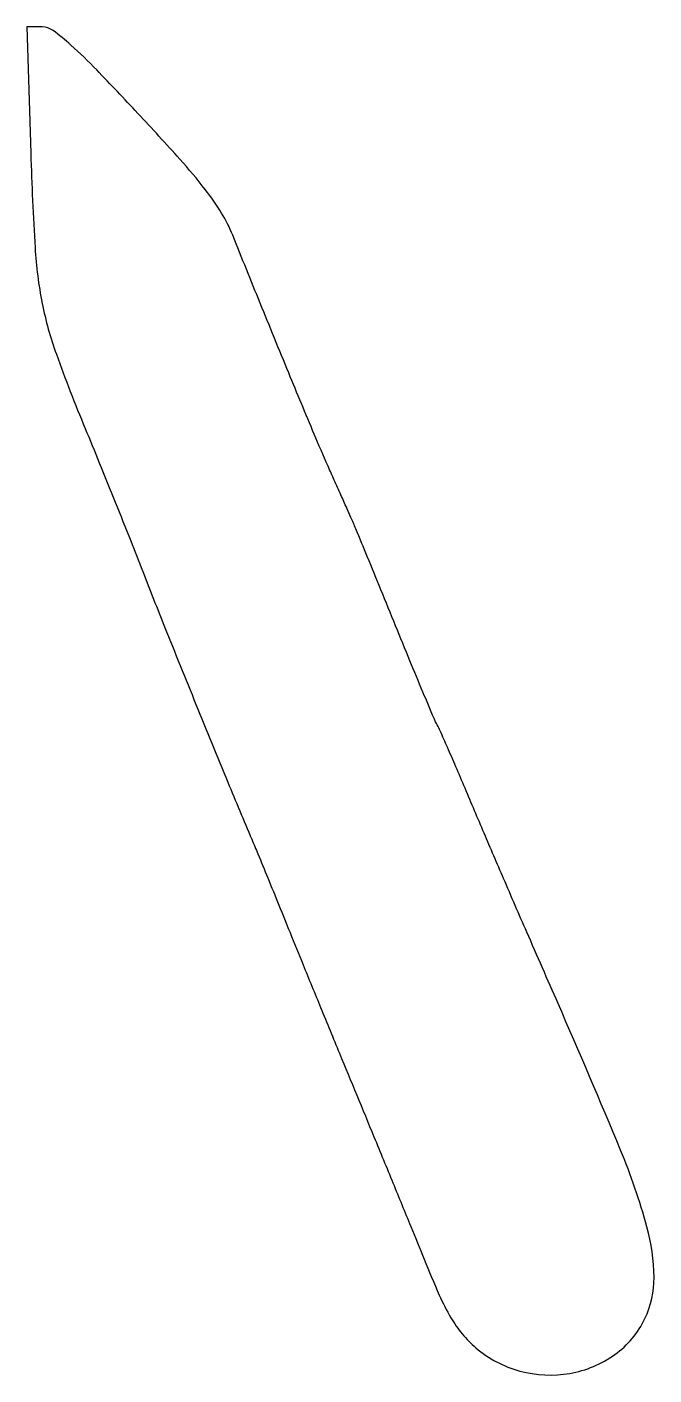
# Model space of a CAD drawing. Extents: x 0 to 104, y 0 to 224.
import ezdxf

# ---------------------------------------------------------------- set-up
doc = ezdxf.new("R2010")
doc.units = 0

msp = doc.modelspace()

# ---------------------------------------------------------------- linework, layer by layer
msp.add_lwpolyline([(0.312567, 203.005328, 0.007725), (1.026904, 187.297028, 0.033581), (2.216276, 178.058008, 0.037961), (4.566566, 169.600403, 0.011755), (9.35176, 157.279423, -0.001681), (11.696182, 151.585624, -0.001108), (14.355741, 145.022706, -0.001115), (16.914188, 138.627747, -0.002157), (18.926829, 133.5, 0.003037), (22.554779, 124.304436, 0.001132), (27.759207, 111.428623, 0.001141), (33.056894, 98.491655, 0.00279), (37.03114, 89, -0.002543), (38.051706, 86.565968, -0.00064), (39.688855, 82.590625, -0.000653), (41.548597, 78.041406, -0.000659), (43.391254, 73.5, 0.000902), (45.559618, 68.163323, 0.000385), (48.478889, 61.03125, 0.000381), (51.603499, 53.430742, 0.000501), (54.467064, 46.5, -0.000474), (57.339015, 39.550022, -0.000355), (60.489378, 31.890338, -0.000359), (63.445023, 24.674811, -0.000822), (65.659088, 19.233065, 0.008194), (68.194184, 13.256237, 0.02788), (70.121707, 9.49233, 0.040847), (72.003928, 6.803188, 0.042656), (74.273546, 4.49785, 0.111363), (81.583792, 0.634892, 0.109234), (89.898489, 0.246188, 0.113243), (97.371496, 3.374198, 0.127125), (102.359273, 9.344683, 0.113169), (103.873702, 16.191351, 0.065413), (102.705033, 24.585717, 0.031091), (98.312984, 37.360999, 0.004942), (87.920556, 61.725085, -0.000401), (82.736004, 73.580284, -0.000936), (78.879191, 82.464023, -0.001172), (75.643936, 90.002901, -0.001199), (72.46862, 97.5, 0.001749), (70.957727, 101.056402, 0.002286), (69.550073, 104.296875, 0.001685), (68.348994, 107.002782, 0.02132), (67.850255, 108, -0.026379), (67.317992, 109.091708, -0.000908), (65.47349, 113.465625, -0.001699), (63.321451, 118.644065, -0.001186), (60.927387, 124.5, 0.000598), (58.497519, 130.463512, 0.000755), (56.234427, 135.975, 0.000597), (54.32338, 140.593557, 0.006075), (53.504579, 142.5, 0.000421), (52.826508, 144.023867, 0.000144), (51.839915, 146.234375, 0.000143), (50.749244, 148.674316, 0.000165), (49.707931, 151, -0.006437), (47.408435, 156.313449, -0.001093), (43.176094, 166.511761, -0.001236), (38.425965, 178.109993, -0.00135), (33.872584, 189.393857, 0.042783), (32.027713, 193.058719, 0.027386), (29.308984, 196.976666, 0.017561), (25.090838, 202.020256, 0.004847), (18.111302, 209.643857, 0.004096), (11.269642, 216.853599, 0.017364), (6.993235, 220.98928, 0.025485), (4.029565, 223.400563, 0.159335), (2.196267, 224), (-0.317349, 224)], format="xyb", close=True)

doc.saveas('drawing.dxf')
